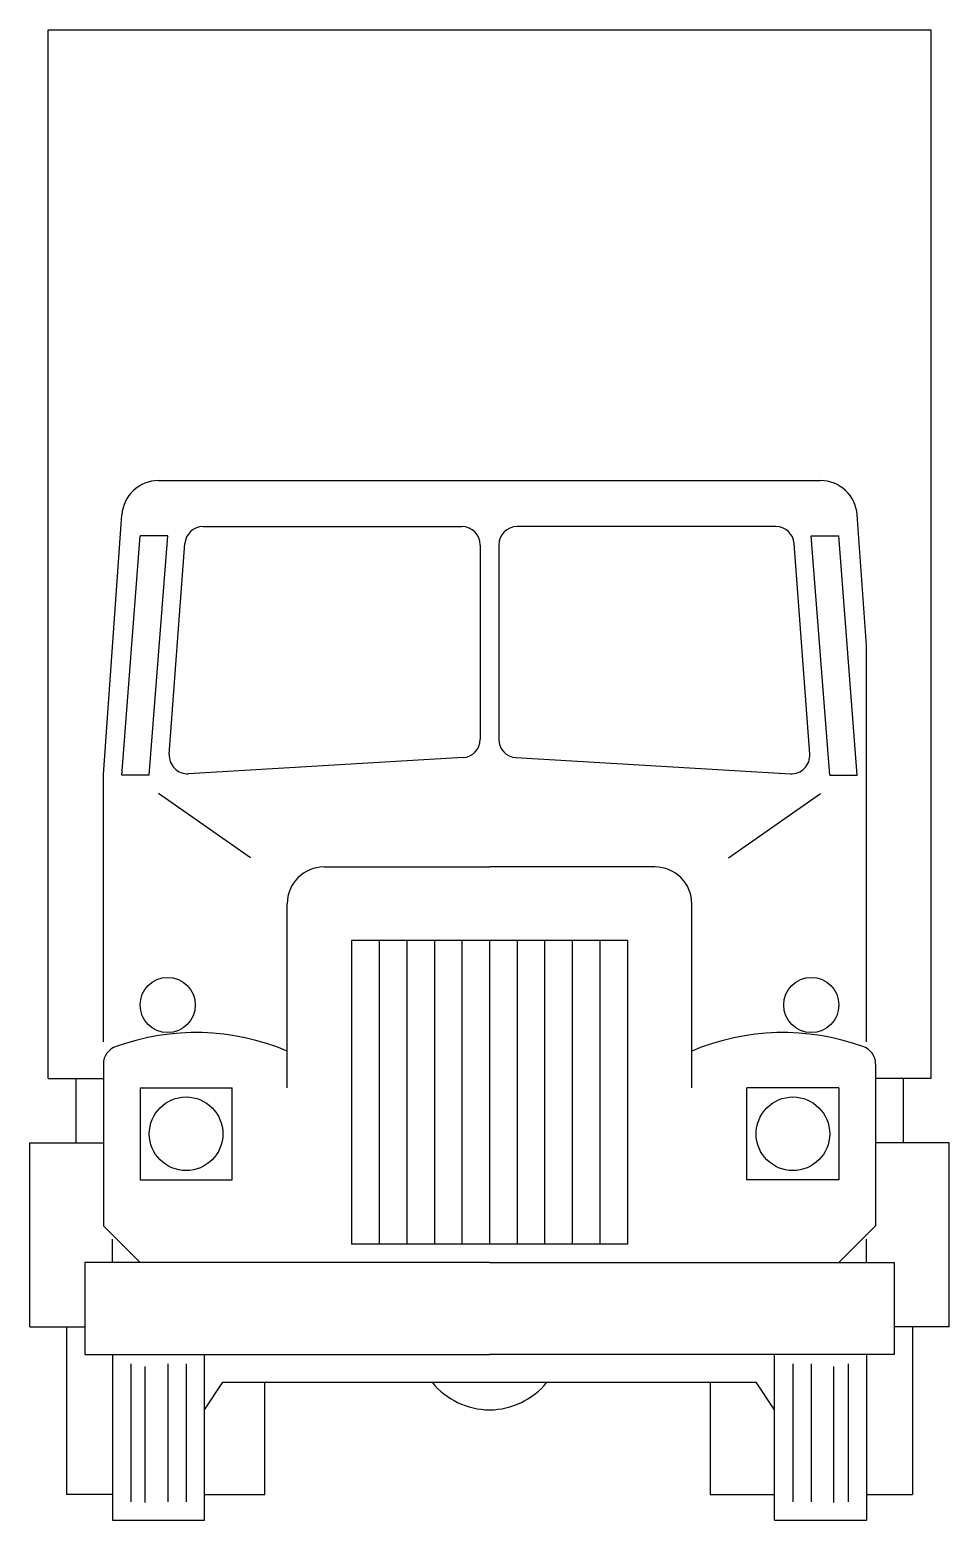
# Model space of a CAD drawing. Extents: x 0 to 2.54, y 0 to 4.11.
import ezdxf

# ---------------------------------------------------------------- set-up
doc = ezdxf.new("R2010")
doc.units = 0
doc.header["$MEASUREMENT"] = 0
doc.layers.add('01', color=1, linetype='CONTINUOUS')
doc.layers.add('02', color=2, linetype='CONTINUOUS')

msp = doc.modelspace()

# ---------------------------------------------------------------- linework, layer by layer
at = {"layer": '01'}
for p, q in [((0.254, 2.0574), (0.3048, 2.7178)), ((0.381, 2.7178), (0.3048, 2.7178)), ((0.3302, 2.0574), (0.381, 2.7178)), ((0.479, 2.7432), (1.1938, 2.7432)), ((2.061, 2.7432), (1.3462, 2.7432)), ((2.2098, 2.0574), (2.159, 2.7178)), ((2.159, 2.7178), (2.2352, 2.7178)), ((2.286, 2.0574), (2.2352, 2.7178)), ((0.3853, 2.1153), (0.4283, 2.6962)), ((1.2446, 2.6924), (1.2446, 2.1561)), ((1.2954, 2.6924), (1.2954, 2.1561)), ((2.1547, 2.1153), (2.1117, 2.6962)), ((1.1968, 2.1054), (0.4389, 2.0608)), ((1.3432, 2.1054), (2.1011, 2.0608)), ((0.3302, 2.0574), (0.254, 2.0574)), ((2.2098, 2.0574), (2.286, 2.0574)), ((0.6096, 1.8288), (0.3556, 2.0066)), ((1.9304, 1.8288), (2.1844, 2.0066)), ((0.9652, 1.6002), (0.9652, 0.762)), ((1.0414, 1.6002), (1.0414, 0.762)), ((1.1176, 1.6002), (1.1176, 0.762)), ((1.1938, 1.6002), (1.1938, 0.762)), ((1.27, 1.6002), (1.27, 0.762)), ((1.3462, 1.6002), (1.3462, 0.762)), ((1.4224, 1.6002), (1.4224, 0.762)), ((1.4986, 1.6002), (1.4986, 0.762)), ((1.5748, 1.6002), (1.5748, 0.762)), ((0.3048, 1.1938), (0.3048, 0.9398)), ((0.3048, 1.1938), (0.5588, 1.1938)), ((0.5588, 0.9398), (0.5588, 1.1938)), ((2.2352, 1.1938), (1.9812, 1.1938)), ((1.9812, 0.9398), (1.9812, 1.1938)), ((2.2352, 1.1938), (2.2352, 0.9398)), ((0.3048, 0.9398), (0.5588, 0.9398)), ((2.2352, 0.9398), (1.9812, 0.9398)), ((0.2286, 0.7112), (0.2286, 0.7762)), ((2.3114, 0.7112), (2.3114, 0.7762)), ((0.1016, 0.5334), (0.1016, 0.0712)), ((2.4384, 0.5334), (2.4384, 0.0712)), ((0.2794, 0.4318), (0.2794, 0.0508)), ((0.3189, 0.0485), (0.3189, 0.4243)), ((0.381, 0.4318), (0.381, 0.0508)), ((0.4318, 0.4318), (0.4318, 0.0508)), ((2.1082, 0.4318), (2.1082, 0.0508)), ((2.159, 0.4318), (2.159, 0.0508)), ((2.2211, 0.0485), (2.2211, 0.4243)), ((2.2606, 0.4318), (2.2606, 0.0508)), ((0.6491, 0.0712), (0.6491, 0.381)), ((1.8796, 0.381), (1.8796, 0.0712)), ((0.2286, 0.0712), (0.1016, 0.0712)), ((0.4826, 0.0712), (0.6491, 0.0712)), ((1.8796, 0.0712), (2.0574, 0.0712)), ((2.3114, 0.0712), (2.4384, 0.0712))]:
    msp.add_line(p, q, dxfattribs=at)
for centre, radius in [((0.381, 1.4224), 0.0762), ((2.159, 1.4224), 0.0762), ((0.4318, 1.0668), 0.1016), ((2.1082, 1.0668), 0.1016)]:
    msp.add_circle(centre, radius, dxfattribs=at)
for centre, radius, start, end in [((0.479, 2.6924), 0.0508, 90, 175.7636), ((1.1938, 2.6924), 0.0508, 0, 90), ((1.3462, 2.6924), 0.0508, 90, 180), ((2.061, 2.6924), 0.0508, 4.2364, 90), ((1.1938, 2.1561), 0.0508, 273.3665, 0), ((1.3462, 2.1561), 0.0508, 180, 266.6335), ((0.4359, 2.1115), 0.0508, 175.7636, 273.3665), ((2.1041, 2.1115), 0.0508, 266.6335, 4.2364), ((1.27, 0.508), 0.2032, 218.6822, 321.3178)]:
    msp.add_arc(centre, radius, start, end, dxfattribs=at)
at = {"layer": '02'}
for p, q in [((0.0508, 1.2192), (0.0508, 4.1148)), ((0.0508, 4.1148), (2.4892, 4.1148)), ((2.4892, 4.1148), (2.4892, 1.2192)), ((0.3557, 2.8702), (2.1843, 2.8702)), ((0.2032, 2.0592), (0.2544, 2.7758)), ((2.3114, 2.4148), (2.2856, 2.7758)), ((2.3114, 1.3208), (2.3114, 2.4148)), ((0.2032, 1.3208), (0.2032, 2.0592)), ((0.8128, 1.8034), (1.27, 1.8034)), ((1.7272, 1.8034), (1.27, 1.8034)), ((0.7112, 1.1938), (0.7112, 1.7018)), ((1.8288, 1.1938), (1.8288, 1.7018)), ((0.889, 1.6002), (0.889, 0.762)), ((1.651, 1.6002), (0.889, 1.6002)), ((1.651, 1.6002), (1.651, 0.762)), ((0.2032, 1.2594), (0.2032, 0.8128)), ((2.3368, 1.2594), (2.3368, 0.8128)), ((0.0508, 1.2192), (0.2032, 1.2192)), ((0.127, 1.2192), (0.127, 1.0414)), ((2.4892, 1.2192), (2.3368, 1.2192)), ((2.413, 1.2192), (2.413, 1.0414)), ((0, 0.5334), (0, 1.0414)), ((0, 1.0414), (0.2032, 1.0414)), ((2.54, 1.0414), (2.3368, 1.0414)), ((2.54, 0.5334), (2.54, 1.0414)), ((0.3048, 0.7112), (0.2032, 0.8128)), ((2.2352, 0.7112), (2.3368, 0.8128)), ((1.651, 0.762), (0.889, 0.762)), ((0.1524, 0.7112), (0.1524, 0.4572)), ((1.27, 0.7112), (0.1524, 0.7112)), ((1.27, 0.7112), (2.3876, 0.7112)), ((2.3876, 0.7112), (2.3876, 0.4572)), ((0, 0.5334), (0.1524, 0.5334)), ((2.54, 0.5334), (2.3876, 0.5334)), ((0.1524, 0.4572), (1.27, 0.4572)), ((0.2286, 0.4572), (0.2286, 0)), ((0.4826, 0), (0.4826, 0.4572)), ((2.3876, 0.4572), (1.27, 0.4572)), ((2.0574, 0), (2.0574, 0.4572)), ((2.3114, 0.4572), (2.3114, 0)), ((0.4826, 0.3048), (0.5334, 0.381)), ((0.5334, 0.381), (2.0066, 0.381)), ((2.0574, 0.3048), (2.0066, 0.381)), ((0.2286, 0), (0.4826, 0)), ((2.0574, 0), (2.3114, 0))]:
    msp.add_line(p, q, dxfattribs=at)
for centre, radius, start, end in [((0.3557, 2.7686), 0.1016, 90, 175.9144), ((2.1843, 2.7686), 0.1016, 4.0856, 90), ((0.8128, 1.7018), 0.1016, 90, 180), ((1.7272, 1.7018), 0.1016, 0, 90), ((0.459, 0.6965), 0.6498, 67.1637, 109.8532), ((2.081, 0.6965), 0.6498, 70.1468, 112.8363), ((0.254, 1.2594), 0.0508, 107.9695, 180.0001), ((2.286, 1.2594), 0.0508, 0, 72.0305)]:
    msp.add_arc(centre, radius, start, end, dxfattribs=at)

doc.saveas('drawing.dxf')
